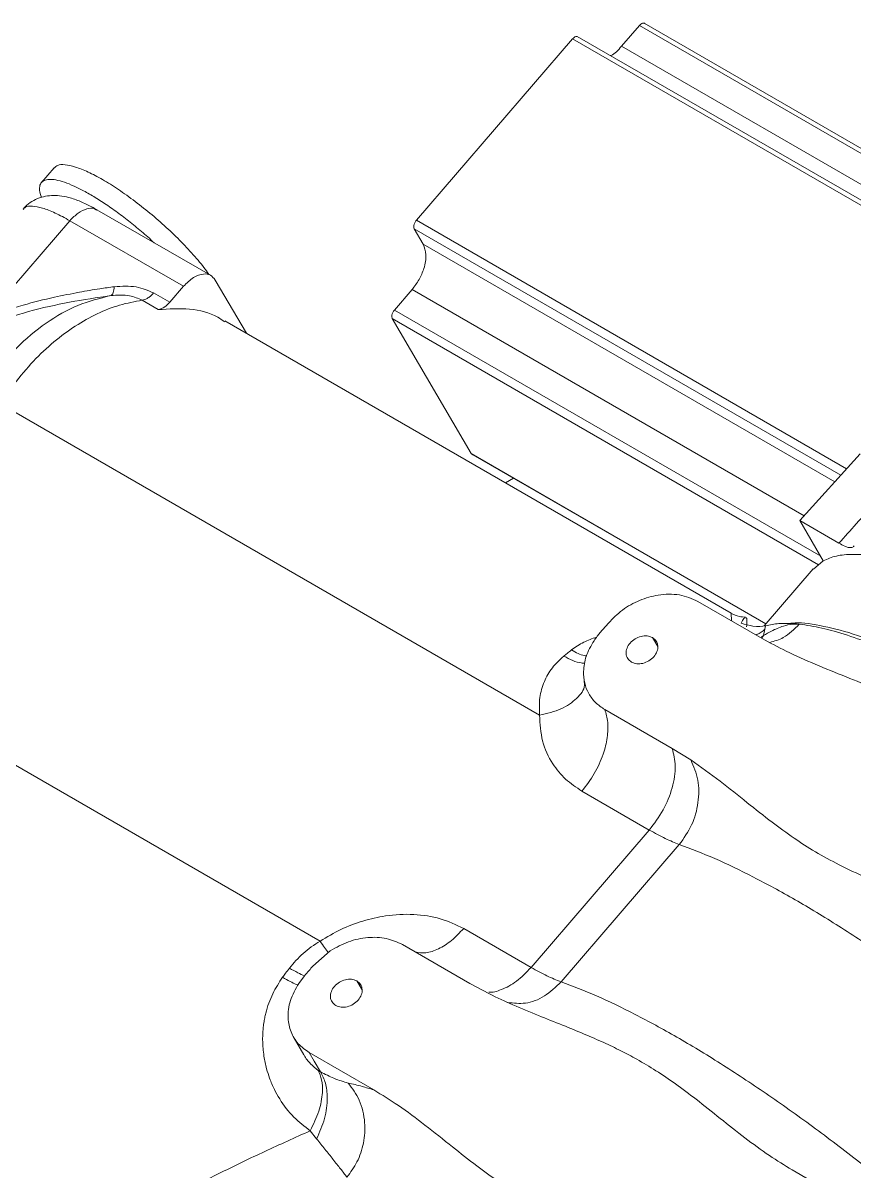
# Model space of a CAD drawing. Header units: millimetres. Extents: x 169 to 14583, y -399 to 10804.
# Drawn here: x 11267.7 to 11391.9, y 8690.7 to 8862.1 of the extents above; entities that cross this region are included whole.
import ezdxf

# ---------------------------------------------------------------- set-up
doc = ezdxf.new("R2010")
doc.units = ezdxf.units.MM
doc.header["$LTSCALE"] = 35

msp = doc.modelspace()

# ---------------------------------------------------------------- linework, layer by layer
at = {"color": 7, "linetype": 'Continuous', "lineweight": 18}
for p, q in [((11359.784, 8861.756), (11357.134, 8858.679)), ((11423.594, 8824.92), (11359.784, 8861.756)), ((11424.047, 8825.424), (11360.482, 8862.12)), ((11349.809, 8859.782), (11326.459, 8832.675)), ((11419.468, 8820.335), (11350.507, 8860.146)), ((11272.344, 8840.528), (11270.451, 8838.33)), ((11295.688, 8824.463), (11278.718, 8834.26)), ((11262.294, 8818.218), (11274.695, 8832.614)), ((11291.665, 8822.817), (11274.695, 8832.614)), ((11326.459, 8832.675), (11390.733, 8795.57)), ((11326.147, 8831.398), (11327.486, 8829.11)), ((11326.147, 8831.398), (11389.87, 8794.611)), ((11327.486, 8829.11), (11388.973, 8793.615)), ((11301.07, 8815.808), (11296.415, 8823.757)), ((11287.21, 8821.822), (11289.613, 8820.435)), ((11289.613, 8820.435), (11291.665, 8822.817)), ((11325.832, 8822.341), (11323.181, 8819.264)), ((11325.832, 8822.341), (11384.398, 8788.531)), ((11285.501, 8820.732), (11287.904, 8819.344)), ((11323.181, 8819.264), (11386.881, 8782.49)), ((11373.509, 8773.989), (11297.868, 8817.656)), ((11322.869, 8817.986), (11334.67, 8797.835)), ((11322.869, 8817.986), (11386.552, 8781.223)), ((11344.874, 8758.754), (11264.047, 8805.415)), ((11378.679, 8772.429), (11334.67, 8797.835)), ((11334.922, 8797.659), (11378.662, 8772.409)), ((11392.751, 8797.812), (11383.759, 8787.822)), ((11340.974, 8794.166), (11339.767, 8793.468)), ((11383.759, 8787.822), (11387.265, 8781.836)), ((11389.59, 8784.456), (11383.759, 8787.822)), ((11391.702, 8783.888), (11391.858, 8784.063)), ((11385.741, 8780.627), (11378.411, 8772.118)), ((11387.265, 8781.836), (11385.799, 8780.576)), ((11378.148, 8770.213), (11368.528, 8775.767)), ((11353.884, 8771.058), (11355.146, 8772.523)), ((11378.635, 8772.125), (11378.528, 8771.629)), ((11312.081, 8725.031), (11233.755, 8770.248)), ((11361.75, 8770.356), (11362.527, 8769.029)), ((11378.328, 8770.65), (11378.03, 8770.441)), ((11378.073, 8770.333), (11378.328, 8770.65)), ((11378.328, 8770.65), (11378.528, 8771.629)), ((11351.524, 8764.013), (11351.538, 8763.823)), ((11364.679, 8753.801), (11354.613, 8759.613)), ((11367.471, 8752.081), (11364.679, 8753.801)), ((11351.204, 8747.421), (11361.27, 8741.61)), ((11343.6, 8721.097), (11361.27, 8741.61)), ((11348.082, 8718.951), (11365.752, 8739.464)), ((11343.6, 8721.097), (11333.533, 8726.908)), ((11324.383, 8724.52), (11334.45, 8718.709)), ((11310.996, 8721.296), (11313.604, 8723.577)), ((11308.896, 8718.712), (11309.736, 8719.817)), ((11317.573, 8719.072), (11318.35, 8717.745)), ((11337.367, 8717.133), (11334.45, 8718.709)), ((11308.208, 8710.54), (11309.671, 8708.042)), ((11320.088, 8702.812), (11310.468, 8708.365)), ((11310.613, 8696.7), (11311.564, 8695.484)), ((11392.234, 8685.296), (11382.614, 8690.849))]:
    msp.add_line(p, q, dxfattribs=at)
at = {"color": 7, "linetype": 'Continuous', "lineweight": 18, "flags": 128}
for points in [[(11349.809, 8859.782), (11391.585, 8835.665), (11419.014, 8819.831)], [(11357.134, 8858.679), (11398.91, 8834.562), (11420.865, 8821.888)], [(11312.142, 8705.507), (11311.204, 8707.108), (11310.468, 8708.365)]]:
    msp.add_lwpolyline(points, dxfattribs=at)
at = {"color": 7, "linetype": 'Continuous', "lineweight": 18}
for points, knots in [([(11360.615, 8862.043), (11360.591, 8862.067), (11360.506, 8862.152), (11360.283, 8862.121), (11360.014, 8861.991), (11359.861, 8861.834), (11359.784, 8861.756)], [0, 0, 0, 0, 0.1318095, 0.4688014, 0.7344007, 1, 1, 1, 1]), ([(11350.502, 8860.13), (11350.432, 8860.137), (11350.29, 8860.15), (11350.037, 8860.014), (11349.885, 8859.859), (11349.809, 8859.782)], [0, 0, 0, 0, 0.330863, 0.6654315, 1, 1, 1, 1]), ([(11357.134, 8858.679), (11356.609, 8858.09), (11356.061, 8857.475), (11355.502, 8857.284), (11355.478, 8857.276)], [0, 0, 0, 0, 0.9579887, 1, 1, 1, 1]), ([(11272.39, 8840.487), (11272.531, 8840.637), (11272.859, 8840.986), (11273.927, 8841.038), (11275.466, 8840.701), (11277.365, 8839.951), (11279.55, 8838.805), (11281.938, 8837.311), (11284.447, 8835.517), (11286.971, 8833.511), (11289.402, 8831.364), (11291.67, 8829.15), (11293.634, 8826.975), (11294.93, 8825.419), (11295.409, 8824.689), (11295.477, 8824.585)], [0, 0, 0, 0, 0.0624135, 0.1459114, 0.2302652, 0.3145923, 0.3981183, 0.4816162, 0.56597, 0.6502971, 0.7338231, 0.8173231, 0.9016551, 0.9859892, 1, 1, 1, 1]), ([(11287.303, 8829.303), (11286.978, 8829.606), (11286.052, 8830.467), (11284.435, 8831.827), (11282.507, 8833.346), (11280.581, 8834.734), (11278.711, 8835.96), (11276.94, 8836.993), (11275.304, 8837.813), (11273.839, 8838.402), (11272.582, 8838.744), (11271.562, 8838.832), (11270.8, 8838.665), (11270.308, 8838.249), (11270.12, 8837.579), (11270.161, 8836.857), (11270.373, 8836.29), (11270.446, 8836.097)], [0, 0, 0, 0, 0.0385452, 0.1094906, 0.1804216, 0.2517373, 0.3230635, 0.3940127, 0.4649614, 0.536287, 0.6076132, 0.6785624, 0.7495111, 0.8208367, 0.8921633, 0.9631134, 1, 1, 1, 1]), ([(11278.789, 8834.221), (11278.51, 8834.378), (11277.658, 8834.858), (11276.235, 8835.534), (11274.68, 8836.082), (11273.242, 8836.365), (11271.973, 8836.414), (11270.742, 8836.244), (11269.559, 8835.825), (11268.499, 8835.198), (11267.949, 8834.613), (11267.691, 8834.338)], [0, 0, 0, 0, 0.0756368, 0.2306999, 0.3988882, 0.5211349, 0.6265727, 0.7254491, 0.8214087, 0.916326, 1, 1, 1, 1]), ([(11274.695, 8832.614), (11273.944, 8833.024), (11272.442, 8833.844), (11270.547, 8834.567), (11269.048, 8834.849), (11268.082, 8834.762), (11267.828, 8834.411), (11267.738, 8834.287)], [0, 0, 0, 0, 0.21986303, 0.43972607, 0.65958912, 0.87945217, 1, 1, 1, 1]), ([(11274.695, 8832.614), (11275.103, 8833.029), (11275.921, 8833.859), (11277.233, 8834.44), (11278.209, 8834.554), (11278.586, 8834.267), (11278.679, 8834.196)], [0, 0, 0, 0, 0.3002486, 0.6004972, 0.9007459, 1, 1, 1, 1]), ([(11326.459, 8832.675), (11326.372, 8832.557), (11326.199, 8832.322), (11326.077, 8831.935), (11326.058, 8831.612), (11326.117, 8831.469), (11326.147, 8831.398)], [0, 0, 0, 0, 0.2796189, 0.5592379, 0.779619, 1, 1, 1, 1]), ([(11327.486, 8829.11), (11327.671, 8828.613), (11328.041, 8827.62), (11327.701, 8825.631), (11326.93, 8823.785), (11326.198, 8822.822), (11325.832, 8822.341)], [0, 0, 0, 0, 0.27961897, 0.55923791, 0.77961894, 1, 1, 1, 1]), ([(11291.665, 8822.817), (11292.158, 8823.303), (11293.144, 8824.275), (11294.609, 8824.75), (11295.753, 8824.571), (11296.195, 8824.028), (11296.415, 8823.757)], [0, 0, 0, 0, 0.279619, 0.5592379, 0.779619, 1, 1, 1, 1]), ([(11281.327, 8822.757), (11280.61, 8822.658), (11278.875, 8822.421), (11275.889, 8821.912), (11272.065, 8821.138), (11267.432, 8820.005), (11264.096, 8818.845), (11262.294, 8818.218)], [0, 0, 0, 0, 0.112816, 0.2728688, 0.4686204, 0.7129517, 1, 1, 1, 1]), ([(11280.798, 8821.423), (11280.869, 8821.461), (11281.013, 8821.538), (11281.217, 8821.944), (11281.286, 8822.45), (11281.327, 8822.757)], [0, 0, 0, 0, 0.2773698, 0.5620284, 1, 1, 1, 1]), ([(11287.21, 8821.822), (11286.374, 8822.19), (11284.617, 8822.964), (11282.459, 8822.828), (11281.327, 8822.757)], [0, 0, 0, 0, 0.4757989, 1, 1, 1, 1]), ([(11285.501, 8820.732), (11285.639, 8820.761), (11285.918, 8820.821), (11286.362, 8821.057), (11286.804, 8821.385), (11287.076, 8821.678), (11287.21, 8821.822)], [0, 0, 0, 0, 0.2456449, 0.4977835, 0.7510666, 1, 1, 1, 1]), ([(11262.445, 8817.137), (11264.464, 8817.806), (11268.513, 8819.147), (11274.667, 8820.513), (11278.752, 8821.119), (11280.798, 8821.423)], [0, 0, 0, 0, 0.33193706, 0.66539056, 1, 1, 1, 1]), ([(11262.779, 8808.837), (11264.055, 8810.481), (11266.603, 8813.767), (11271.095, 8817.463), (11275.868, 8820.201), (11279.155, 8821.016), (11280.798, 8821.423)], [0, 0, 0, 0, 0.2505471, 0.5007504, 0.7505929, 1, 1, 1, 1]), ([(11266.348, 8808.237), (11267.297, 8809.398), (11269.185, 8811.707), (11272.283, 8814.575), (11275.487, 8816.956), (11278.786, 8818.792), (11282.154, 8820.13), (11284.38, 8820.53), (11285.501, 8820.732)], [0, 0, 0, 0, 0.1686421, 0.3352897, 0.4998986, 0.6642925, 0.8309915, 1, 1, 1, 1]), ([(11280.798, 8821.423), (11281.777, 8821.492), (11283.514, 8821.614), (11284.897, 8821), (11285.501, 8820.732)], [0, 0, 0, 0, 0.5638649, 1, 1, 1, 1]), ([(11287.904, 8819.344), (11288.23, 8819.44), (11288.813, 8819.612), (11289.369, 8820.183), (11289.613, 8820.435)], [0, 0, 0, 0, 0.5591474, 1, 1, 1, 1]), ([(11287.904, 8819.344), (11289.485, 8819.435), (11292.662, 8819.617), (11295.958, 8818.82), (11297.456, 8817.755), (11297.786, 8817.521)], [0, 0, 0, 0, 0.4360589, 0.8758984, 1, 1, 1, 1]), ([(11323.181, 8819.264), (11323.095, 8819.146), (11322.921, 8818.91), (11322.799, 8818.524), (11322.781, 8818.2), (11322.84, 8818.058), (11322.869, 8817.986)], [0, 0, 0, 0, 0.2796189, 0.5592379, 0.779619, 1, 1, 1, 1]), ([(11334.67, 8797.835), (11334.724, 8797.758), (11334.79, 8797.663), (11334.906, 8797.673), (11334.927, 8797.675)], [0, 0, 0, 0, 0.8192814, 1, 1, 1, 1]), ([(11395.475, 8790.989), (11394.376, 8789.77), (11392.412, 8787.593), (11390.453, 8785.414), (11389.59, 8784.456)], [0, 0, 0, 0, 0.5599901, 1, 1, 1, 1]), ([(11389.59, 8784.456), (11389.891, 8784.294), (11390.491, 8783.971), (11391.2, 8783.752), (11391.49, 8783.792), (11391.634, 8783.812)], [0, 0, 0, 0, 0.3332786, 0.6665411, 1, 1, 1, 1]), ([(11399.966, 8781.33), (11398.424, 8781.748), (11395.34, 8782.584), (11391.856, 8782.867), (11389.136, 8782.636), (11387.888, 8782.103), (11387.265, 8781.836)], [0, 0, 0, 0, 0.279972, 0.559944, 0.779972, 1, 1, 1, 1]), ([(11355.146, 8772.523), (11355.822, 8773.205), (11357.173, 8774.568), (11359.795, 8776.001), (11362.731, 8776.847), (11365.866, 8776.923), (11367.641, 8776.152), (11368.528, 8775.767)], [0, 0, 0, 0, 0.1867813, 0.3735626, 0.560344, 0.780172, 1, 1, 1, 1]), ([(11375.656, 8773.402), (11375.339, 8773.417), (11374.558, 8773.455), (11373.871, 8773.807), (11373.463, 8774.016)], [0, 0, 0, 0, 0.4062144, 1, 1, 1, 1]), ([(11373.541, 8772.873), (11373.536, 8773.027), (11373.519, 8773.592), (11373.503, 8773.953), (11373.494, 8773.956), (11373.491, 8773.957)], [0, 0, 0, 0, 0.2050142, 0.7497937, 1, 1, 1, 1]), ([(11375.596, 8773.29), (11375.524, 8773.279), (11375.337, 8773.251), (11375.126, 8772.781), (11374.997, 8772.491)], [0, 0, 0, 0, 0.3837219, 1, 1, 1, 1]), ([(11378.635, 8772.125), (11378.07, 8772.039), (11377.112, 8771.894), (11375.612, 8772.318), (11374.997, 8772.491)], [0, 0, 0, 0, 0.5902616, 1, 1, 1, 1]), ([(11375.715, 8773.343), (11375.743, 8773.322), (11375.799, 8773.28), (11375.846, 8773.089), (11375.86, 8772.802), (11375.841, 8772.419), (11375.807, 8772.129), (11375.79, 8771.975)], [0, 0, 0, 0, 0.1866415, 0.3775423, 0.6341457, 0.806604, 1, 1, 1, 1]), ([(11383.679, 8772.357), (11383.335, 8772.37), (11382.594, 8772.397), (11381.47, 8772.138), (11380.421, 8771.754), (11379.434, 8771.299), (11378.732, 8770.887), (11378.328, 8770.65)], [0, 0, 0, 0, 0.2226552, 0.47965386, 0.64553268, 0.79635967, 1, 1, 1, 1]), ([(11383.679, 8772.357), (11382.62, 8772.43), (11380.727, 8772.561), (11379.274, 8772.258), (11378.635, 8772.125)], [0, 0, 0, 0, 0.5599597, 1, 1, 1, 1]), ([(11379.259, 8769.628), (11379.957, 8769.821), (11381.637, 8770.283), (11382.926, 8771.592), (11383.679, 8772.357)], [0, 0, 0, 0, 0.4155688, 1, 1, 1, 1]), ([(11425.616, 8752.49), (11423.058, 8754.236), (11417.947, 8757.724), (11410.619, 8762.167), (11403.699, 8765.931), (11397.328, 8768.895), (11391.583, 8771.047), (11386.663, 8772.253), (11383.421, 8772.693), (11382.133, 8772.45), (11381.9, 8772.406)], [0, 0, 0, 0, 0.1385734, 0.2768767, 0.4154428, 0.5540069, 0.6923151, 0.8308852, 0.9694493, 1, 1, 1, 1]), ([(11353.383, 8770.426), (11352.732, 8770.193), (11351.364, 8769.704), (11350.232, 8768.915), (11349.64, 8768.502)], [0, 0, 0, 0, 0.4763761, 1, 1, 1, 1]), ([(11353.004, 8769.893), (11353.157, 8770.116), (11353.429, 8770.514), (11353.745, 8770.891), (11353.884, 8771.058)], [0, 0, 0, 0, 0.5599711, 1, 1, 1, 1]), ([(11361.75, 8770.356), (11361.495, 8770.462), (11360.984, 8770.674), (11360.031, 8770.59), (11359.116, 8770.212), (11358.358, 8769.572), (11357.876, 8768.772), (11357.748, 8767.94), (11357.971, 8767.176), (11358.387, 8766.854), (11358.594, 8766.693)], [0, 0, 0, 0, 0.125, 0.25, 0.375, 0.5, 0.625, 0.75, 0.875, 1, 1, 1, 1]), ([(11358.594, 8766.693), (11358.849, 8766.587), (11359.359, 8766.375), (11360.313, 8766.459), (11361.227, 8766.837), (11361.986, 8767.478), (11362.468, 8768.277), (11362.596, 8769.11), (11362.373, 8769.873), (11361.957, 8770.195), (11361.75, 8770.356)], [0, 0, 0, 0, 0.125, 0.25, 0.375, 0.5, 0.625, 0.75, 0.875, 1, 1, 1, 1]), ([(11378.528, 8771.629), (11378.169, 8771.298), (11377.771, 8770.932), (11377.258, 8770.771), (11377.208, 8770.756)], [0, 0, 0, 0, 0.90352227, 1, 1, 1, 1]), ([(11426.79, 8742.133), (11425.548, 8742.898), (11422.889, 8744.534), (11419.025, 8747.443), (11415.185, 8750.508), (11411.579, 8753.374), (11408.273, 8755.783), (11405.101, 8757.827), (11401.921, 8759.592), (11398.58, 8761.207), (11394.826, 8762.818), (11390.588, 8764.516), (11386.093, 8766.329), (11381.877, 8768.187), (11379.327, 8769.573), (11378.148, 8770.213)], [0, 0, 0, 0, 0.0779882, 0.166883, 0.2624896, 0.3459943, 0.4179748, 0.48409, 0.5484442, 0.6107069, 0.6785724, 0.7605013, 0.8464207, 0.9289943, 1, 1, 1, 1]), ([(11349.64, 8768.502), (11349.423, 8768.334), (11349.036, 8768.034), (11348.651, 8767.721), (11348.481, 8767.584)], [0, 0, 0, 0, 0.5599979, 1, 1, 1, 1]), ([(11349.64, 8768.502), (11350.305, 8768.133), (11351.109, 8767.687), (11351.766, 8767.637), (11351.88, 8767.628)], [0, 0, 0, 0, 0.8259016, 1, 1, 1, 1]), ([(11351.432, 8765.307), (11351.513, 8766.057), (11351.682, 8767.613), (11352.553, 8769.115), (11353.004, 8769.893)], [0, 0, 0, 0, 0.4823024, 1, 1, 1, 1]), ([(11348.481, 8767.584), (11347.878, 8767.022), (11346.664, 8765.893), (11345.479, 8763.758), (11344.773, 8761.335), (11344.839, 8759.641), (11344.874, 8758.754)], [0, 0, 0, 0, 0.2342127, 0.4709844, 0.7228498, 1, 1, 1, 1]), ([(11348.481, 8767.584), (11348.937, 8767.346), (11349.849, 8766.871), (11350.924, 8766.543), (11351.468, 8766.544), (11351.657, 8766.544)], [0, 0, 0, 0, 0.3950124, 0.7900247, 1, 1, 1, 1]), ([(11351.538, 8763.823), (11351.565, 8763.623), (11351.686, 8762.727), (11350.537, 8761.218), (11348.248, 8759.579), (11345.999, 8759.029), (11344.874, 8758.754)], [0, 0, 0, 0, 0.087283, 0.391522, 0.695761, 1, 1, 1, 1]), ([(11344.874, 8758.754), (11344.949, 8757.448), (11345.099, 8754.835), (11346.601, 8751.644), (11348.65, 8749.126), (11350.352, 8747.99), (11351.204, 8747.421)], [0, 0, 0, 0, 0.2798884, 0.5597679, 0.7798864, 1, 1, 1, 1]), ([(11354.613, 8759.613), (11354.797, 8759.001), (11355.166, 8757.777), (11355.052, 8755.435), (11354.407, 8752.801), (11353.148, 8749.957), (11351.852, 8748.266), (11351.204, 8747.421)], [0, 0, 0, 0, 0.18676713, 0.37353427, 0.56030141, 0.78015071, 1, 1, 1, 1]), ([(11412.906, 8726.015), (11411.467, 8726.789), (11408.391, 8728.442), (11403.39, 8730.547), (11398.381, 8732.54), (11393.763, 8734.441), (11389.711, 8736.325), (11386.113, 8738.301), (11382.781, 8740.443), (11379.409, 8742.907), (11375.769, 8745.789), (11371.824, 8748.982), (11368.939, 8751.037), (11367.471, 8752.081)], [0, 0, 0, 0, 0.0926534, 0.1979836, 0.3014512, 0.3910453, 0.4750004, 0.5518651, 0.6241261, 0.7028802, 0.7945819, 0.8955341, 1, 1, 1, 1]), ([(11333.533, 8726.908), (11332.402, 8727.449), (11330.139, 8728.532), (11326.108, 8729.133), (11322.156, 8728.946), (11318.47, 8728.089), (11315.148, 8726.845), (11313.104, 8725.636), (11312.081, 8725.031)], [0, 0, 0, 0, 0.1865906, 0.373213, 0.5597941, 0.706525, 0.8532759, 1, 1, 1, 1]), ([(11333.533, 8726.908), (11332.932, 8726.276), (11331.73, 8725.012), (11329.767, 8723.797), (11327.874, 8723.125), (11326.824, 8723.313), (11326.318, 8723.403)], [0, 0, 0, 0, 0.2544485, 0.5088969, 0.7633454, 1, 1, 1, 1]), ([(11312.081, 8725.031), (11311.197, 8724.452), (11309.465, 8723.316), (11308.143, 8721.754), (11307.496, 8720.988)], [0, 0, 0, 0, 0.5101645, 1, 1, 1, 1]), ([(11313.3, 8723.311), (11313.291, 8723.323), (11313.032, 8723.658), (11312.548, 8724.356), (11312.081, 8725.031)], [0, 0, 0, 0, 0.03392319, 1, 1, 1, 1]), ([(11307.496, 8720.988), (11307.305, 8720.735), (11306.963, 8720.283), (11306.626, 8719.826), (11306.477, 8719.625)], [0, 0, 0, 0, 0.559999, 1, 1, 1, 1]), ([(11309.761, 8719.847), (11309.438, 8719.986), (11308.771, 8720.274), (11307.93, 8720.745), (11307.496, 8720.988)], [0, 0, 0, 0, 0.4836886, 1, 1, 1, 1]), ([(11309.736, 8719.817), (11309.971, 8720.093), (11310.391, 8720.586), (11310.811, 8721.079), (11310.996, 8721.296)], [0, 0, 0, 0, 0.5602023, 1, 1, 1, 1]), ([(11337.292, 8717.418), (11337.299, 8717.417), (11337.84, 8717.309), (11339.265, 8717.759), (11341.455, 8718.876), (11342.885, 8720.356), (11343.6, 8721.097)], [0, 0, 0, 0, 0.0035509, 0.30062055, 0.65031029, 1, 1, 1, 1]), ([(11306.477, 8719.625), (11305.952, 8718.822), (11305.143, 8717.587), (11304.392, 8715.746), (11304.021, 8714.528), (11303.799, 8713.533), (11303.667, 8712.778), (11303.567, 8711.969), (11303.499, 8711.025), (11303.491, 8710.033), (11303.549, 8708.932), (11303.708, 8707.584), (11304.028, 8706.075), (11304.557, 8704.42), (11305.207, 8702.903), (11306.329, 8700.893), (11308.029, 8698.658), (11309.762, 8697.345), (11310.613, 8696.7)], [0, 0, 0, 0, 0.10190416, 0.15678021, 0.21436127, 0.24055254, 0.26870656, 0.2988469, 0.33100031, 0.37424906, 0.41013715, 0.45570776, 0.52889333, 0.58757285, 0.65873427, 0.72402199, 0.86458783, 1, 1, 1, 1]), ([(11308.78, 8718.471), (11308.689, 8718.501), (11308.155, 8718.671), (11307.238, 8719.192), (11306.477, 8719.625)], [0, 0, 0, 0, 0.17029148, 1, 1, 1, 1]), ([(11317.573, 8719.072), (11317.318, 8719.178), (11316.808, 8719.39), (11315.855, 8719.307), (11314.94, 8718.928), (11314.182, 8718.288), (11313.7, 8717.488), (11313.571, 8716.656), (11313.795, 8715.893), (11314.21, 8715.57), (11314.418, 8715.409)], [0, 0, 0, 0, 0.125, 0.25, 0.375, 0.5, 0.625, 0.75, 0.875, 1, 1, 1, 1]), ([(11314.418, 8715.409), (11314.673, 8715.303), (11315.183, 8715.091), (11316.136, 8715.175), (11317.051, 8715.553), (11317.809, 8716.194), (11318.292, 8716.993), (11318.42, 8717.826), (11318.196, 8718.589), (11317.781, 8718.911), (11317.573, 8719.072)], [0, 0, 0, 0, 0.125, 0.25, 0.375, 0.5, 0.625, 0.75, 0.875, 1, 1, 1, 1]), ([(11340.139, 8715.859), (11341.002, 8715.757), (11342.811, 8715.543), (11345.686, 8716.639), (11347.283, 8718.18), (11348.082, 8718.951)], [0, 0, 0, 0, 0.3133099, 0.656655, 1, 1, 1, 1]), ([(11310.468, 8708.365), (11309.882, 8708.779), (11308.71, 8709.607), (11307.642, 8711.421), (11307.175, 8713.618), (11307.467, 8716.163), (11308.42, 8717.862), (11308.896, 8718.712)], [0, 0, 0, 0, 0.1867618, 0.3735235, 0.5602853, 0.7801427, 1, 1, 1, 1]), ([(11382.614, 8690.849), (11381.469, 8691.55), (11379.024, 8693.047), (11375.49, 8695.666), (11371.884, 8698.521), (11368.47, 8701.258), (11365.286, 8703.657), (11362.34, 8705.66), (11359.605, 8707.293), (11356.995, 8708.677), (11354.376, 8709.922), (11351.471, 8711.188), (11348.204, 8712.516), (11344.627, 8713.946), (11340.942, 8715.455), (11338.533, 8716.586), (11337.367, 8717.133)], [0, 0, 0, 0, 0.0768921, 0.1643337, 0.2557265, 0.3458213, 0.4203617, 0.4878902, 0.5516811, 0.6025342, 0.6552298, 0.714436, 0.7791701, 0.8507801, 0.9277292, 1, 1, 1, 1]), ([(11309.618, 8708.196), (11309.644, 8708.129), (11309.878, 8707.533), (11310.645, 8706.668), (11311.404, 8706.035), (11311.78, 8705.722)], [0, 0, 0, 0, 0.06052196, 0.5355597, 1, 1, 1, 1]), ([(11310.613, 8696.7), (11311.087, 8697.673), (11312.037, 8699.625), (11312.498, 8702.26), (11312.395, 8704.33), (11311.98, 8705.269), (11311.78, 8705.722)], [0, 0, 0, 0, 0.2878119, 0.5770094, 0.7956661, 1, 1, 1, 1]), ([(11311.564, 8695.484), (11312.004, 8696.491), (11312.903, 8698.552), (11313.25, 8701.47), (11312.986, 8703.866), (11312.419, 8704.968), (11312.142, 8705.507)], [0, 0, 0, 0, 0.2743665, 0.5613829, 0.7856333, 1, 1, 1, 1]), ([(11311.78, 8705.722), (11311.848, 8705.677), (11311.971, 8705.595), (11312.089, 8705.534), (11312.142, 8705.507)], [0, 0, 0, 0, 0.5524204, 1, 1, 1, 1]), ([(11316.276, 8703.832), (11315.599, 8704.022), (11314.394, 8704.36), (11312.829, 8705.157), (11312.142, 8705.507)], [0, 0, 0, 0, 0.5613024, 1, 1, 1, 1]), ([(11316.098, 8689.782), (11316.635, 8690.509), (11317.751, 8692.02), (11318.68, 8694.875), (11318.878, 8698.084), (11318.145, 8701.319), (11316.882, 8703.017), (11316.276, 8703.832)], [0, 0, 0, 0, 0.1768132, 0.3671494, 0.5635509, 0.7902753, 1, 1, 1, 1]), ([(11316.276, 8703.832), (11316.961, 8703.671), (11318.185, 8703.384), (11319.507, 8702.987), (11320.088, 8702.812)], [0, 0, 0, 0, 0.5599723, 1, 1, 1, 1]), ([(11320.088, 8702.812), (11321.331, 8702.047), (11323.989, 8700.411), (11327.853, 8697.502), (11331.693, 8694.436), (11335.299, 8691.571), (11338.605, 8689.161), (11341.778, 8687.118), (11344.957, 8685.353), (11348.298, 8683.738), (11352.052, 8682.126), (11356.29, 8680.429), (11360.785, 8678.616), (11365.001, 8676.758), (11367.551, 8675.372), (11368.73, 8674.732)], [0, 0, 0, 0, 0.0779872, 0.1668877, 0.2624943, 0.3459984, 0.4179774, 0.4840917, 0.5484452, 0.6107072, 0.6785717, 0.7604998, 0.8464197, 0.9289949, 1, 1, 1, 1]), ([(11276.721, 8676.696), (11278.039, 8677.947), (11280.684, 8680.454), (11285.662, 8683.964), (11291.201, 8687.313), (11297.276, 8690.513), (11303.734, 8693.6), (11308.324, 8695.669), (11310.613, 8696.7)], [0, 0, 0, 0, 0.1657209, 0.3323758, 0.4995923, 0.6669592, 0.8339858, 1, 1, 1, 1]), ([(11311.564, 8695.484), (11311.985, 8694.964), (11312.867, 8693.873), (11314.061, 8692.371), (11315.199, 8690.927), (11315.79, 8690.174), (11316.098, 8689.782)], [0, 0, 0, 0, 0.2182669, 0.4573774, 0.7177162, 1, 1, 1, 1])]:
    msp.add_open_spline(points, degree=3, knots=knots, dxfattribs=at)
for points in [[(11443.848, 8737.622), (11441.923, 8739.204), (11438.073, 8742.368), (11432.244, 8746.856), (11426.443, 8751.102), (11420.716, 8755.052), (11415.117, 8758.673), (11409.699, 8761.931), (11404.51, 8764.796), (11399.601, 8767.241), (11395.012, 8769.247), (11390.798, 8770.782), (11386.956, 8771.877), (11384.772, 8772.197), (11383.68, 8772.357)], [(11354.613, 8759.613), (11354.129, 8759.941), (11353.163, 8760.597), (11352.162, 8761.97), (11351.516, 8763.546), (11351.46, 8764.72), (11351.432, 8765.307)], [(11364.679, 8753.801), (11364.904, 8752.958), (11365.354, 8751.271), (11364.814, 8747.95), (11363.467, 8744.521), (11362.002, 8742.58), (11361.27, 8741.61)], [(11365.752, 8739.464), (11366.424, 8740.396), (11367.767, 8742.259), (11368.69, 8745.703), (11368.71, 8749.177), (11367.884, 8751.113), (11367.471, 8752.081)], [(11361.27, 8741.61), (11362.085, 8741.159), (11363.714, 8740.256), (11365.073, 8739.728), (11365.752, 8739.464)], [(11365.752, 8739.464), (11367.479, 8738.808), (11370.933, 8737.495), (11376.766, 8734.685), (11382.981, 8731.304), (11389.545, 8727.335), (11396.356, 8722.849), (11403.324, 8717.897), (11410.365, 8712.569), (11415.016, 8708.758), (11417.342, 8706.852)], [(11313.604, 8723.577), (11314.496, 8724.073), (11316.281, 8725.064), (11319.216, 8725.659), (11322.057, 8725.569), (11323.608, 8724.87), (11324.383, 8724.52)], [(11348.082, 8718.951), (11347.402, 8719.215), (11346.043, 8719.742), (11344.414, 8720.645), (11343.6, 8721.097)], [(11399.672, 8686.339), (11397.346, 8688.244), (11392.694, 8692.055), (11385.653, 8697.384), (11378.685, 8702.336), (11371.874, 8706.821), (11365.31, 8710.791), (11359.096, 8714.172), (11353.262, 8716.982), (11349.808, 8718.294), (11348.082, 8718.951)]]:
    msp.add_open_spline(points, degree=3, dxfattribs=at)

doc.saveas('drawing.dxf')
